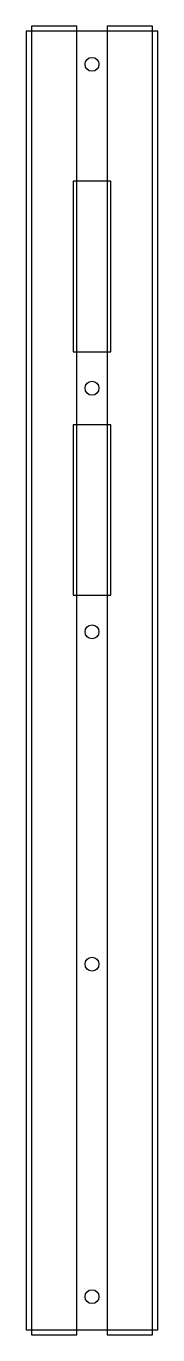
# Model space of a CAD drawing. Extents: x 0 to 81, y -3 to 803.
import ezdxf

# ---------------------------------------------------------------- set-up
doc = ezdxf.new("R2010")
doc.units = 0
doc.layers.get('0').update_dxf_attribs({"linetype": 'CONTINUOUS'})

msp = doc.modelspace()

# ---------------------------------------------------------------- linework, layer by layer
for points in [[(0, 0), (81, 0), (81, 800), (0, 800)], [(3.25, -3), (31.25, -3), (31.25, 803), (3.25, 803)], [(49.75, -3), (77.75, -3), (77.75, 803), (49.75, 803)], [(29, 602.5), (52, 602.5), (52, 707.5), (29, 707.5)], [(29, 452.5), (52, 452.5), (52, 557.5), (29, 557.5)]]:
    msp.add_lwpolyline(points, close=True)
for centre in [(40.5, 779.5), (40.5, 580), (40.5, 430), (40.5, 225.25), (40.5, 20.5)]:
    msp.add_circle(centre, 4.3)

doc.saveas('drawing.dxf')
